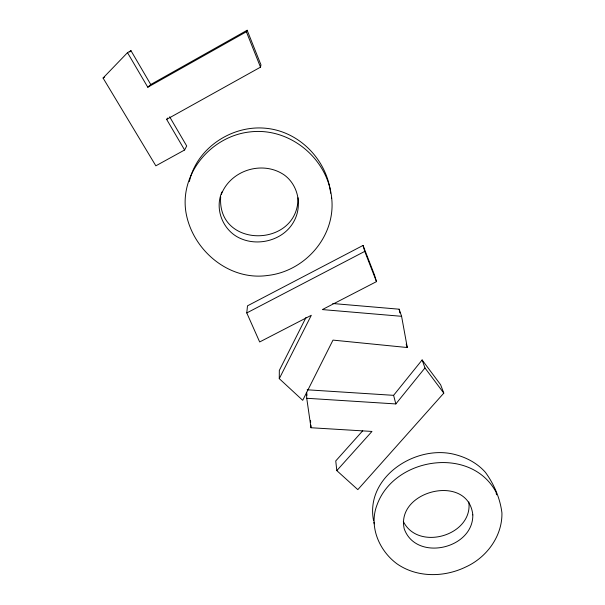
<?xml version="1.0" encoding="UTF-8"?>
<svg xmlns="http://www.w3.org/2000/svg" width="605" height="605" viewBox="0 0 605 605"><rect width="100%" height="100%" fill="white"/><g stroke="black" fill="none" stroke-linecap="round" stroke-linejoin="round"><path stroke-width="0.91" d="M332.758 303.521L399.164 309.2L401.591 316.309L407.286 347.527L332.992 340.108L302.719 400.321L279.276 378.654L279.321 370.434L306.039 317.421M298.015 197.759C298.499 248.073 216.847 249.094 220.689 196.852M279.276 378.654L311.31 315.281L259.666 341.961L246.779 312.936L247.49 305.835L363.03 245.441L374.548 275.124L376.491 281.62L322.359 309.579L401.591 316.309M189.365 181.53C196.738 148.149 231.564 125.175 265.066 128.2C298.968 130.975 326.965 159.675 330.64 193.184M127.504 52.658L103.069 78.022L155.848 165.823L184.601 149.995L166.647 119.389L260.498 67.163L260.967 64.886L247.158 30.25L150.758 84.519L147.786 87.233L127.504 52.658L130.967 50.676L150.758 84.519M221.974 191.929C214.14 209.451 223.321 231.314 240.858 238.627C259.386 246.666 283.79 239.739 293.712 221.763C302.432 206.517 298.696 185.606 284.418 175.087C262.971 160.166 230.845 169.899 221.324 194.356M184.601 149.995L186.703 145.979L169.642 116.81M147.786 87.233L246.371 31.755L247.158 30.25M166.647 119.389L167.653 118.028M306.387 392.29L306.735 398.272L395.836 403.936L393.605 395.337L422.116 359.96L440.621 384.742L443.798 393.137L357.82 489.634L336.803 470.607L335.752 460.934L362.69 430.805M395.836 403.936L424.96 367.946L422.116 359.96M336.803 470.607L371.962 431.441L311 427.743L306.735 398.272M129.674 52.022L130.967 50.676M103.069 78.022L104.665 77.009M246.779 312.936L364.755 251.385L363.03 245.441M307.174 389.794L393.605 395.337M424.96 367.946L443.798 393.137M495.737 491.54C470.486 445.764 394.778 457.41 377.316 504.162C368.437 525.783 378.904 550.512 396.978 563.822C417.049 577.82 444.161 577.457 465.699 567.014C486.571 557.568 502.369 536.31 501.931 512.957C500.131 498.323 494.066 484.212 485.414 472.339C477.753 463.642 467.438 457.94 456.344 454.892C417.004 443.435 364.981 476.581 373.535 520.421M403.316 521.397C417.934 551.624 473.291 535.554 468.814 501.916M246.371 31.755L260.498 67.163M364.755 251.385L376.491 281.62M406.167 344.132L407.286 347.527M373.905 522.13L374.276 523.839M399.164 309.2L399.844 312.921M496.055 492.152L496.493 494.799M306.644 392.539L307.045 395.345M310.539 420.528L310.652 422.328M310.826 425.035L311 427.743M331.699 198.122C335.866 236.23 305.117 271.342 267.622 275.479C228.675 281.075 192.163 249.827 185.909 212.121C179.647 172.932 211.81 135.77 250.41 131.875C289.976 127.277 327.834 158.691 331.699 198.122M472.815 514.908C473.337 549.159 415.968 561.932 404.216 528.785C395.594 490.231 468.368 472.898 472.815 514.908"/></g></svg>
